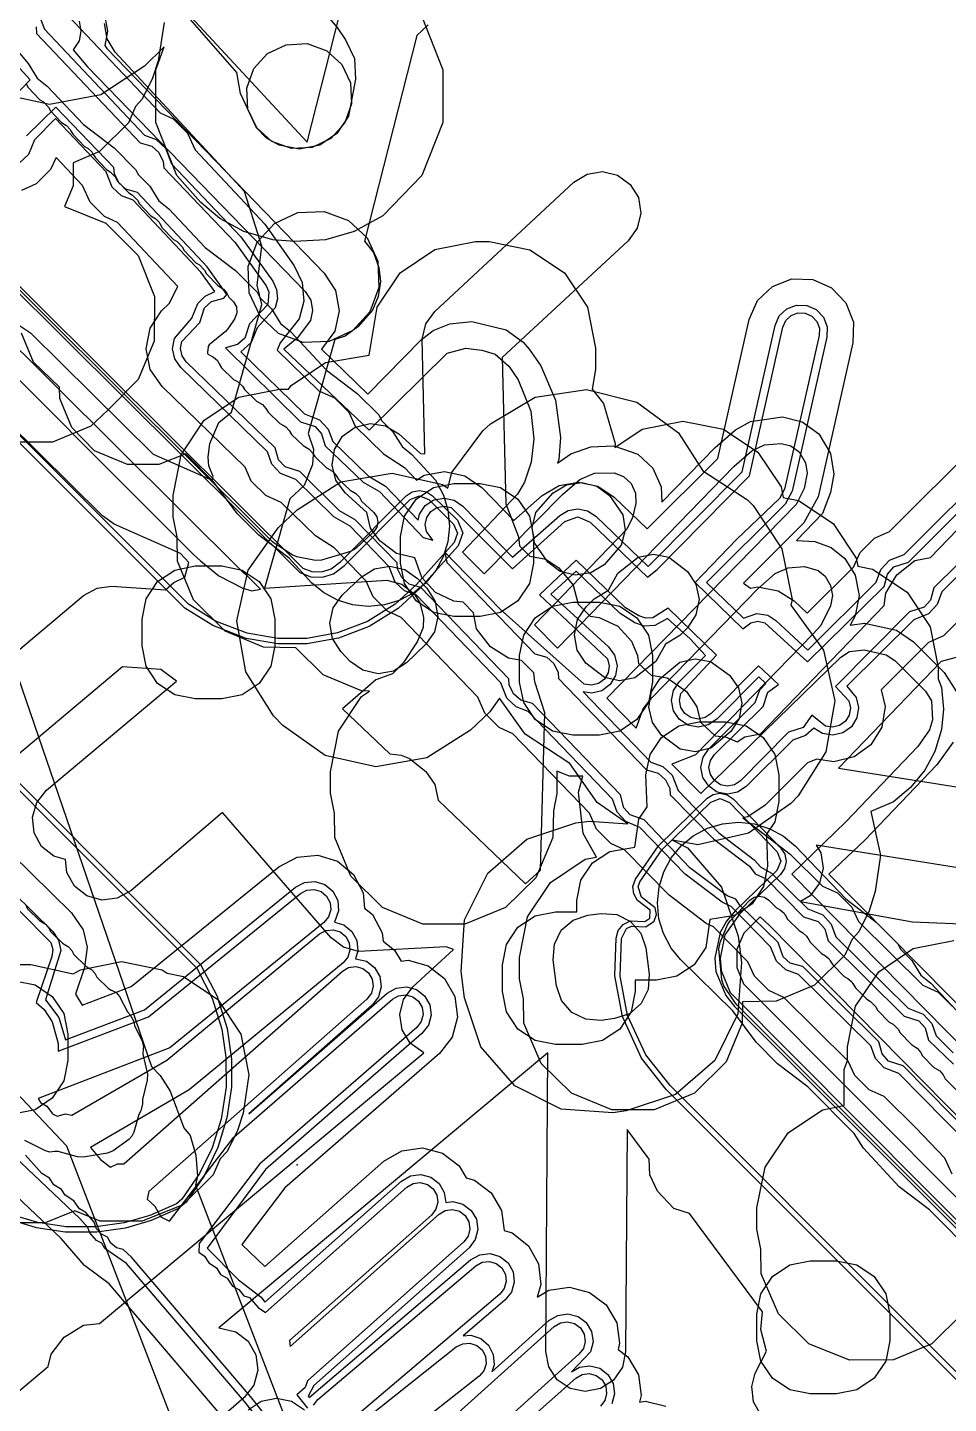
# Model space of a CAD drawing. Header units: metres. Extents: x -2677 to -840, y 169 to 1487.
# Drawn here: x -2096.5 to -2061.8, y 1070.4 to 1122.1 of the extents above; entities that cross this region are included whole.
import ezdxf

# ---------------------------------------------------------------- set-up
doc = ezdxf.new("R2010")
doc.units = ezdxf.units.M
for name, color, linetype in [('AI_GREENING_EXCLUSIONS', 1, 'Continuous'), ('AI_GREENING_LAWN', 82, 'Continuous'), ('AI_GREENING_REJECTED', 6, 'Continuous')]:
    doc.layers.add(name, color=color, linetype=linetype)

msp = doc.modelspace()

# ---------------------------------------------------------------- linework, layer by layer
at = {"layer": 'AI_GREENING_EXCLUSIONS'}
for points in [[(-2077.106, 1033.609), (-2094.992, 1080.048), (-2117.842, 1104.212), (-2118.284, 1104.204), (-2118.753, 1104.332), (-2119.436, 1104.702), (-2120.025, 1105.214), (-2120.188, 1105.54), (-2121.179, 1106.523), (-2121.615, 1107.17), (-2121.771, 1107.934), (-2121.642, 1108.649), (-2121.162, 1109.922), (-2127.615, 1146.038)], [(-2077.106, 1033.609), (-2094.992, 1080.048), (-2117.842, 1104.212), (-2118.284, 1104.204), (-2118.753, 1104.332), (-2119.436, 1104.702), (-2120.025, 1105.214), (-2120.188, 1105.54), (-2121.179, 1106.523), (-2121.615, 1107.17), (-2121.771, 1107.934), (-2121.642, 1108.649), (-2121.162, 1109.922), (-2127.615, 1146.038)], [(-2127.318, 1139.427), (-2090.217, 1102.293), (-2090.216, 1102.293), (-2089.953, 1102.055), (-2089.263, 1101.494), (-2088.368, 1101.028), (-2088.022, 1100.929), (-2087.698, 1100.994), (-2088.217, 1101.511), (-2088.339, 1101.605), (-2105.013, 1118.169)], [(-2103.921, 1119.198), (-2086.223, 1101.617), (-2085.812, 1101.453), (-2085.371, 1101.438), (-2084.95, 1101.572), (-2084.543, 1101.884), (-2082.074, 1104.36), (-2081.721, 1104.508), (-2081.367, 1104.363), (-2080.435, 1103.44), (-2080.288, 1103.1), (-2080.414, 1102.752), (-2081.827, 1101.173), (-2082.634, 1100.429), (-2083.679, 1099.777), (-2084.799, 1099.347), (-2085.961, 1099.136), (-2087.043, 1099.134), (-2088.198, 1099.336), (-2089.388, 1099.791), (-2089.388, 1099.791), (-2090.406, 1100.429), (-2128.379, 1138.367)], [(-2103.767, 1119.327), (-2086.111, 1101.788), (-2085.77, 1101.652), (-2085.398, 1101.64), (-2085.043, 1101.752), (-2084.675, 1102.034), (-2082.216, 1104.501), (-2081.989, 1104.654), (-2081.722, 1104.708), (-2081.454, 1104.656), (-2081.226, 1104.505), (-2080.294, 1103.582), (-2080.088, 1103.106), (-2080.265, 1102.619), (-2081.679, 1101.039), (-2082.526, 1100.261), (-2083.606, 1099.591), (-2084.762, 1099.151), (-2085.96, 1098.936), (-2087.042, 1098.934), (-2088.234, 1099.14), (-2089.493, 1099.621), (-2089.493, 1099.621), (-2090.541, 1100.282), (-2128.521, 1138.225)], [(-2108.58, 1131.953), (-2091.805, 1083.037), (-2091.472, 1082.704), (-2091.096, 1082.119), (-2090.581, 1080.732), (-2090.352, 1080.45), (-2090.13, 1079.702), (-2090.075, 1078.923), (-2090.14, 1078.579), (-2072.857, 1033.707)], [(-2108.58, 1131.953), (-2091.805, 1083.037), (-2091.472, 1082.704), (-2091.096, 1082.119), (-2090.581, 1080.732), (-2090.352, 1080.45), (-2090.13, 1079.702), (-2090.075, 1078.923), (-2090.14, 1078.579), (-2072.857, 1033.707)], [(-2126.796, 1123.747), (-2089.956, 1086.876), (-2089.341, 1085.706), (-2088.959, 1084.475), (-2088.794, 1083.319), (-2088.796, 1082.261), (-2088.965, 1081.11), (-2089.305, 1079.993), (-2089.816, 1078.928), (-2090.497, 1077.938), (-2090.783, 1077.7), (-2091.81, 1077.245), (-2092.778, 1076.967), (-2093.863, 1076.81), (-2095.053, 1076.815), (-2096.132, 1076.98), (-2097.182, 1077.296), (-2098.098, 1077.715), (-2099.159, 1078.409), (-2129.789, 1108.869), (-2141.112, 1119.887), (-2142.71, 1121.651), (-2144.521, 1123.985)], [(-2126.938, 1123.606), (-2090.097, 1086.735), (-2089.521, 1085.618), (-2089.157, 1084.446), (-2089, 1083.394), (-2088.996, 1082.261), (-2089.179, 1081.067), (-2089.524, 1079.982), (-2089.996, 1079.016), (-2090.661, 1078.052), (-2090.865, 1077.882), (-2091.865, 1077.437), (-2092.833, 1077.159), (-2093.891, 1077.008), (-2095.024, 1077.013), (-2096.075, 1077.171), (-2097.099, 1077.478), (-2098.015, 1077.897), (-2099.018, 1078.551), (-2129.648, 1109.012), (-2140.973, 1120.031), (-2142.552, 1121.774), (-2144.429, 1124.219)], [(-2081.636, 1122.526), (-2080.841, 1120.525), (-2080.841, 1118.547), (-2081.636, 1116.546), (-2083.093, 1115.037), (-2084.171, 1114.447), (-2085.253, 1114.135), (-2086.409, 1114.066), (-2087.231, 1114.135), (-2088.322, 1114.447), (-2089.232, 1114.93), (-2089.945, 1115.53), (-2090.848, 1116.546), (-2091.643, 1118.547), (-2091.643, 1120.525), (-2091.325, 1121.388), (-2091.325, 1121.388), (-2092.062, 1120.66), (-2093.705, 1119.582), (-2095.636, 1119.22), (-2097.557, 1119.63), (-2099.172, 1120.749), (-2101.283, 1122.937)], [(-2090.965, 1123.223), (-2085.94, 1117.805), (-2084.725, 1122.581)], [(-2096.054, 1122.633), (-2095.829, 1122.046), (-2092.065, 1118.069), (-2091.623, 1117.902), (-2091.273, 1117.578), (-2091.049, 1116.993), (-2088.443, 1114.243), (-2087.242, 1112.574), (-2087.093, 1112.259), (-2087.06, 1111.911), (-2087.15, 1111.574), (-2087.821, 1110.818), (-2088.045, 1110.263), (-2088.444, 1109.919), (-2086.043, 1107.58), (-2085.474, 1107.356), (-2085.15, 1107.006), (-2084.979, 1106.547), (-2083.655, 1105.26), (-2083.003, 1104.871), (-2081.77, 1103.589), (-2081.723, 1103.812), (-2081.502, 1104.133), (-2081.175, 1104.346), (-2080.791, 1104.417), (-2080.409, 1104.336), (-2080.088, 1104.115), (-2078.221, 1102.199), (-2076.442, 1103.764), (-2076.124, 1103.953), (-2075.76, 1104.013), (-2075.398, 1103.937), (-2075.088, 1103.735), (-2073.12, 1101.842), (-2069.58, 1105.404), (-2068.339, 1110.91), (-2068.18, 1111.266), (-2067.898, 1111.535), (-2067.533, 1111.675), (-2067.143, 1111.665), (-2066.787, 1111.507), (-2066.518, 1111.224), (-2066.378, 1110.86), (-2066.388, 1110.47), (-2067.692, 1104.681), (-2067.962, 1104.193), (-2070.916, 1101.247), (-2069.527, 1099.901), (-2069.022, 1100.082), (-2068.607, 1100.009), (-2068.305, 1099.816), (-2067.103, 1098.701), (-2064.531, 1101.256), (-2064.361, 1101.728), (-2064.037, 1102.077), (-2063.48, 1102.302), (-2059.987, 1105.776)], [(-2094.943, 1122.569), (-2091.476, 1118.904), (-2090.984, 1118.678), (-2090.444, 1118.137), (-2090.164, 1117.518), (-2087.54, 1114.716), (-2086.428, 1113.154), (-2086.128, 1112.523), (-2086.064, 1111.828), (-2086.242, 1111.153), (-2086.964, 1110.259), (-2087.078, 1109.985), (-2085.501, 1108.45), (-2084.915, 1108.185), (-2084.375, 1107.645), (-2084.136, 1107.123), (-2083.07, 1106.086), (-2082.283, 1105.564), (-2081.827, 1105.091), (-2081.545, 1105.275), (-2080.778, 1105.417), (-2080.015, 1105.255), (-2079.371, 1104.813), (-2078.168, 1103.578), (-2077.103, 1104.515), (-2076.467, 1104.893), (-2075.738, 1105.013), (-2075.014, 1104.861), (-2074.395, 1104.455), (-2073.149, 1103.257), (-2070.491, 1105.907), (-2069.314, 1111.129), (-2068.998, 1111.843), (-2068.432, 1112.38), (-2067.704, 1112.661), (-2066.924, 1112.641), (-2066.21, 1112.324), (-2065.673, 1111.758), (-2065.392, 1111.03), (-2065.412, 1110.25), (-2066.717, 1104.461), (-2067.256, 1103.485), (-2069.523, 1101.224), (-2069.26, 1101.034), (-2068.994, 1101.083), (-2068.228, 1100.934), (-2067.625, 1100.549), (-2067.127, 1100.088), (-2065.385, 1101.82), (-2065.136, 1102.366), (-2064.596, 1102.906), (-2064.036, 1103.161), (-2060.693, 1106.485)], [(-2094.527, 1122.351), (-2094.455, 1121.98), (-2094.527, 1121.608), (-2094.751, 1121.268), (-2094.207, 1120.63), (-2086.019, 1112.187), (-2085.809, 1111.859), (-2085.74, 1111.474), (-2085.824, 1111.093), (-2086.323, 1110.428), (-2086.817, 1110.016), (-2083.613, 1106.973), (-2080.677, 1109.868), (-2079.976, 1110.058), (-2079.367, 1109.982), (-2078.869, 1109.833), (-2078.355, 1109.378), (-2078, 1108.865), (-2077.527, 1107.691), (-2077.413, 1106.647), (-2077.521, 1105.763), (-2077.77, 1105.012), (-2078.036, 1104.565), (-2080.097, 1102.389), (-2079.286, 1101.567), (-2076.338, 1104.548), (-2075.679, 1105.119), (-2075.131, 1105.358), (-2074.399, 1105.362), (-2074.038, 1105.224), (-2073.755, 1104.96), (-2073.594, 1104.607), (-2073.579, 1104.217), (-2073.701, 1103.684), (-2073.915, 1103.253), (-2077.395, 1099.651), (-2076.523, 1098.768), (-2069.883, 1105.615), (-2069.21, 1106.199), (-2068.735, 1106.425), (-2068.115, 1106.471), (-2067.741, 1106.378), (-2067.431, 1106.152), (-2067.196, 1105.739), (-2067.132, 1105.354), (-2067.244, 1104.781), (-2067.549, 1104.175), (-2074.67, 1096.891), (-2073.564, 1095.771), (-2073.305, 1096.494), (-2072.972, 1096.906), (-2068.987, 1100.999), (-2068.331, 1101.579), (-2067.842, 1101.795), (-2067.233, 1101.843), (-2066.715, 1101.693), (-2066.458, 1101.486), (-2066.253, 1101.136), (-2066.175, 1100.754), (-2066.25, 1100.371), (-2066.621, 1099.623), (-2066.924, 1099.299), (-2071.328, 1094.767), (-2072.218, 1094.408), (-2071.137, 1093.312), (-2065.859, 1098.435), (-2065.535, 1098.645), (-2064.985, 1098.716), (-2064.157, 1098.522), (-2063.833, 1098.305), (-2062.683, 1097.154), (-2062.451, 1096.788), (-2062.42, 1096.073), (-2062.53, 1095.698), (-2062.973, 1095.08), (-2065.679, 1092.246), (-2067.705, 1090.269), (-2049.362, 1071.658)], [(-2093.599, 1122.724), (-2093.455, 1121.98), (-2093.559, 1121.437), (-2093.486, 1121.323), (-2085.299, 1112.88), (-2084.878, 1112.223), (-2084.741, 1111.455), (-2084.908, 1110.693), (-2085.399, 1110.023), (-2083.656, 1108.325), (-2081.661, 1110.368), (-2081.208, 1110.715), (-2080.58, 1110.972), (-2079.75, 1111.058), (-2078.451, 1110.742), (-2077.819, 1110.283), (-2077.59, 1110.021), (-2077.147, 1109.388), (-2076.598, 1108.096), (-2076.413, 1106.698), (-2076.481, 1105.873), (-2076.527, 1105.73), (-2076.022, 1106.081), (-2075.274, 1106.348), (-2074.402, 1106.377), (-2073.509, 1106.073), (-2072.944, 1105.544), (-2072.622, 1104.841), (-2072.6, 1104.27), (-2070.598, 1106.314), (-2069.83, 1106.984), (-2069.267, 1107.296), (-2068.065, 1107.47), (-2067.319, 1107.285), (-2066.697, 1106.832), (-2066.26, 1106.092), (-2066.132, 1105.322), (-2066.255, 1104.631), (-2066.558, 1103.835), (-2067.528, 1102.824), (-2066.845, 1102.788), (-2066.225, 1102.565), (-2065.712, 1102.151), (-2065.33, 1101.522), (-2065.175, 1100.758), (-2065.324, 1099.992), (-2065.517, 1099.633), (-2064.977, 1099.716), (-2063.773, 1099.445), (-2063.125, 1099.011), (-2061.976, 1097.86), (-2061.511, 1097.129)], [(-2091.325, 1122.3), (-2091.546, 1120.859), (-2091.758, 1120.204), (-2092.151, 1119.414), (-2092.4, 1119.147), (-2092.672, 1118.534), (-2093.752, 1117.454), (-2094.747, 1117.022), (-2094.751, 1116.159), (-2095.075, 1115.384), (-2093.522, 1114.76), (-2092.309, 1113.546), (-2091.685, 1112.004), (-2091.704, 1110.324), (-2092.309, 1108.879), (-2093.443, 1107.719), (-2094.08, 1107.127), (-2095.525, 1106.522), (-2097.303, 1106.522)], [(-2096.848, 1110.953), (-2096.359, 1110.631), (-2091.737, 1106.072), (-2089.519, 1105.087), (-2089.48, 1105.227), (-2089.639, 1105.633), (-2089.674, 1105.961), (-2089.607, 1106.474), (-2089.266, 1107.262), (-2088.796, 1107.65), (-2087.653, 1111.702), (-2087.829, 1112.429), (-2087.651, 1113.896), (-2088.307, 1115.946), (-2093.165, 1121.183), (-2093.471, 1121.682), (-2093.564, 1122.26)], [(-2096.143, 1122.133), (-2096.123, 1121.894), (-2092.23, 1117.779), (-2091.79, 1117.653), (-2091.522, 1117.411), (-2091.362, 1117.078), (-2091.343, 1116.841), (-2088.661, 1114.037), (-2087.487, 1112.4), (-2087.382, 1112.179), (-2087.422, 1111.7), (-2088.115, 1110.975), (-2088.294, 1110.431), (-2088.562, 1110.188), (-2089.023, 1110.063), (-2086.198, 1107.286), (-2085.642, 1107.107), (-2085.399, 1106.839), (-2085.273, 1106.387), (-2083.831, 1105.012), (-2083.219, 1104.663), (-2081.581, 1102.93), (-2081.219, 1102.84), (-2081.454, 1103.158), (-2081.504, 1103.426), (-2081.447, 1103.693), (-2081.292, 1103.918), (-2081.063, 1104.067), (-2080.795, 1104.117), (-2080.528, 1104.06), (-2078.215, 1101.763), (-2076.244, 1103.539), (-2075.766, 1103.714), (-2075.296, 1103.518), (-2073.143, 1101.448), (-2072.771, 1101.731), (-2069.306, 1105.253), (-2068.046, 1110.844), (-2067.935, 1111.093), (-2067.737, 1111.281), (-2067.482, 1111.38), (-2067.209, 1111.373), (-2066.96, 1111.262), (-2066.772, 1111.064), (-2066.673, 1110.809), (-2066.68, 1110.536), (-2067.985, 1104.747), (-2068.174, 1104.405), (-2069.793, 1102.861), (-2071.341, 1101.241), (-2069.551, 1099.506), (-2069.256, 1099.728), (-2068.988, 1099.783), (-2068.72, 1099.731), (-2067.121, 1098.261), (-2064.237, 1101.098), (-2064.112, 1101.56), (-2063.869, 1101.829), (-2063.323, 1102.008), (-2059.776, 1105.564)], [(-2081.387, 1122.211), (-2081.823, 1121.819), (-2083.79, 1114.085), (-2083.454, 1113.655), (-2083.248, 1113.087), (-2083.191, 1112.562), (-2083.277, 1111.997), (-2083.491, 1111.478), (-2084.04, 1110.854), (-2084.515, 1110.512), (-2084.907, 1110.384), (-2085.906, 1106.844), (-2085.703, 1106.262), (-2085.749, 1105.678), (-2086.063, 1104.892), (-2086.599, 1104.39), (-2087.548, 1101.025), (-2082.952, 1101.332), (-2082.387, 1101.178), (-2081.924, 1100.82), (-2081.703, 1100.48), (-2081.561, 1099.941), (-2081.585, 1099.55), (-2081.806, 1099.008), (-2082.322, 1098.229), (-2082.734, 1097.813), (-2083.359, 1097.587), (-2084.616, 1096.495), (-2082.839, 1094.795), (-2082.405, 1094.745), (-2082.1, 1094.622), (-2081.478, 1094.131), (-2081.142, 1093.651), (-2081.02, 1093.054), (-2077.73, 1089.906), (-2077.167, 1090.42), (-2076.998, 1096.341), (-2077.381, 1097.509), (-2077.421, 1097.847), (-2077.885, 1098.311), (-2078.368, 1098.394), (-2079.048, 1098.819), (-2079.57, 1099.501), (-2079.68, 1100.101), (-2080.078, 1100.498), (-2080.42, 1100.537), (-2081.121, 1100.871), (-2081.633, 1101.435), (-2081.898, 1102.167), (-2082.581, 1102.335), (-2083.215, 1102.811), (-2083.562, 1103.282), (-2083.699, 1103.876), (-2084.515, 1104.621), (-2084.863, 1105.092), (-2085.003, 1105.66), (-2084.916, 1106.239), (-2084.613, 1106.74), (-2084.142, 1107.087), (-2083.574, 1107.227), (-2082.995, 1107.14), (-2082.494, 1106.837), (-2081.684, 1106.099), (-2081.517, 1106.087), (-2081.618, 1110.396), (-2081.482, 1110.965), (-2081.139, 1111.44), (-2075.908, 1116.294), (-2075.409, 1116.601), (-2074.832, 1116.693), (-2074.262, 1116.558), (-2073.788, 1116.215), (-2073.481, 1115.716), (-2073.389, 1115.138), (-2073.524, 1114.569), (-2073.867, 1114.095), (-2078.603, 1109.7), (-2078.47, 1104.207), (-2077.998, 1102.96), (-2077.959, 1102.622), (-2077.567, 1102.231), (-2076.959, 1102.125), (-2076.472, 1101.8), (-2075.939, 1101.142), (-2075.754, 1100.423), (-2075.302, 1099.971), (-2074.959, 1099.931), (-2074.258, 1099.598), (-2073.746, 1099.034), (-2073.519, 1098.492), (-2073.48, 1098.202), (-2073.005, 1097.753), (-2072.394, 1097.662), (-2071.674, 1097.138), (-2071.282, 1096.572), (-2071.144, 1095.993), (-2070.597, 1095.476), (-2070.205, 1095.437), (-2069.771, 1095.256), (-2069.482, 1095.445), (-2068.887, 1095.55), (-2064.235, 1100.372), (-2064.171, 1100.845), (-2063.758, 1101.531), (-2063.084, 1102.065), (-2062.487, 1102.185), (-2056.792, 1108.089)], [(-2097.035, 1121.46), (-2096.439, 1120.765), (-2096.097, 1120.213), (-2095.725, 1119.913), (-2094.362, 1118.463), (-2093.21, 1117.59), (-2092.399, 1116.78), (-2092.293, 1116.575), (-2091.865, 1116.147), (-2091.523, 1115.595), (-2091.151, 1115.295), (-2089.788, 1113.845), (-2088.636, 1112.972), (-2087.825, 1112.162), (-2087.719, 1111.957), (-2087.291, 1111.529), (-2086.949, 1110.977), (-2086.577, 1110.677), (-2085.214, 1109.227), (-2084.062, 1108.354), (-2083.251, 1107.543), (-2083.145, 1107.338), (-2082.717, 1106.911), (-2082.375, 1106.358), (-2082.004, 1106.058), (-2081.113, 1105.086), (-2080.814, 1104.526), (-2080.648, 1103.974), (-2080.589, 1103.367), (-2080.651, 1102.771), (-2080.824, 1102.208), (-2081.104, 1101.688), (-2081.49, 1101.22), (-2081.936, 1100.856), (-2082.48, 1100.566), (-2083.035, 1100.4), (-2083.647, 1100.341), (-2084.238, 1100.403), (-2084.805, 1100.578), (-2085.334, 1100.865), (-2085.775, 1101.233), (-2086.623, 1102.159), (-2087.769, 1103.025), (-2088.58, 1103.836), (-2089.456, 1105.021), (-2090.512, 1106.087), (-2091.521, 1105.682), (-2092.709, 1105.682), (-2093.941, 1106.197), (-2094.796, 1107.074), (-2095.249, 1108.158), (-2095.266, 1108.59), (-2096.24, 1109.534), (-2096.693, 1110.618)], [(-2097.466, 1119.004), (-2096.364, 1120.141), (-2097.11, 1120.961)], [(-2061.069, 1080.129), (-2063.678, 1082.773), (-2064.239, 1082.997), (-2064.563, 1083.347), (-2064.734, 1083.814), (-2067.457, 1086.505), (-2067.939, 1086.675), (-2068.288, 1086.999), (-2068.513, 1087.546), (-2069.988, 1089.056), (-2070.327, 1089.221), (-2071.723, 1090.276), (-2073.425, 1092.029), (-2073.956, 1092.252), (-2074.28, 1092.602), (-2074.451, 1093.098), (-2077.626, 1096.397), (-2078.078, 1096.566), (-2078.428, 1096.89), (-2078.652, 1097.466), (-2081.827, 1100.765), (-2082.28, 1100.934), (-2082.629, 1101.258), (-2082.854, 1101.834), (-2084.324, 1103.359), (-2084.937, 1103.717), (-2086.376, 1105.12), (-2086.945, 1105.344), (-2087.269, 1105.694), (-2087.44, 1106.153), (-2090.703, 1109.326), (-2090.926, 1109.651), (-2091.006, 1110.036), (-2090.931, 1110.422), (-2090.281, 1111.18), (-2090.057, 1111.735), (-2089.787, 1112.005), (-2089.417, 1112.18), (-2089.943, 1112.919), (-2092.493, 1115.616), (-2092.935, 1115.783), (-2093.285, 1116.107), (-2093.509, 1116.692), (-2095.407, 1118.693), (-2096.209, 1117.889), (-2096.433, 1117.332), (-2096.783, 1117.008)], [(-2060.775, 1080.283), (-2063.522, 1083.067), (-2064.072, 1083.246), (-2064.314, 1083.514), (-2064.44, 1083.973), (-2067.301, 1086.799), (-2067.771, 1086.924), (-2068.04, 1087.167), (-2068.219, 1087.705), (-2069.664, 1089.103), (-2069.819, 1089.336), (-2070.146, 1089.46), (-2071.542, 1090.516), (-2073.263, 1092.322), (-2073.789, 1092.501), (-2074.031, 1092.769), (-2074.157, 1093.252), (-2077.464, 1096.69), (-2077.911, 1096.815), (-2078.179, 1097.058), (-2078.339, 1097.39), (-2078.358, 1097.62), (-2081.665, 1101.058), (-2082.112, 1101.183), (-2082.381, 1101.426), (-2082.54, 1101.758), (-2082.559, 1101.988), (-2084.144, 1103.605), (-2084.728, 1103.932), (-2086.221, 1105.414), (-2086.778, 1105.593), (-2087.02, 1105.861), (-2087.146, 1106.313), (-2090.494, 1109.541), (-2090.65, 1109.768), (-2090.706, 1110.038), (-2090.654, 1110.308), (-2089.987, 1111.023), (-2089.808, 1111.567), (-2089.54, 1111.81), (-2089.076, 1111.935), (-2088.97, 1112.07), (-2089.711, 1113.11), (-2092.328, 1115.906), (-2092.768, 1116.032), (-2093.036, 1116.274), (-2093.196, 1116.607), (-2093.215, 1116.844), (-2095.401, 1119.124), (-2096.503, 1118.046)], [(-2061.674, 1078.993), (-2061.947, 1079.595), (-2063.038, 1080.733), (-2064.23, 1081.91), (-2064.798, 1082.168), (-2065.339, 1082.708), (-2065.584, 1083.247), (-2068.009, 1085.642), (-2068.577, 1085.9), (-2069.118, 1086.44), (-2069.363, 1086.979), (-2070.652, 1088.288), (-2070.93, 1088.423), (-2072.326, 1089.479), (-2074.006, 1091.189), (-2074.516, 1091.423), (-2075.056, 1091.963), (-2075.327, 1092.563), (-2078.207, 1095.557), (-2078.717, 1095.791), (-2079.257, 1096.331), (-2079.528, 1096.931), (-2082.409, 1099.925), (-2082.918, 1100.159), (-2083.458, 1100.699), (-2083.73, 1101.299), (-2084.924, 1102.541), (-2085.635, 1103), (-2086.919, 1104.25), (-2087.504, 1104.515), (-2088.045, 1105.055), (-2088.283, 1105.577), (-2091.401, 1108.609), (-2091.846, 1109.258), (-2092.006, 1110.029), (-2091.857, 1110.801), (-2091.421, 1111.456), (-2091.138, 1111.739), (-2090.805, 1112.375), (-2093.082, 1114.781), (-2093.574, 1115.007), (-2094.114, 1115.548), (-2094.394, 1116.167), (-2095.394, 1117.225), (-2095.604, 1116.773), (-2096.144, 1116.232), (-2096.691, 1115.983)], [(-2086.372, 1068.018), (-2088.303, 1070.445), (-2092.744, 1075.637), (-2093.555, 1076.203), (-2093.665, 1076.4), (-2093.867, 1076.497), (-2094.127, 1076.788), (-2094.196, 1076.984), (-2094.498, 1077.324), (-2097.212, 1079.894), (-2097.722, 1080.341), (-2098.123, 1080.566), (-2098.678, 1081.185), (-2098.885, 1081.516), (-2098.942, 1081.848), (-2099.303, 1082.18), (-2099.614, 1082.641), (-2099.851, 1083.426), (-2130.609, 1113.475)], [(-2089.075, 1069.81), (-2093.395, 1074.866), (-2094.316, 1075.554), (-2095.202, 1076.58), (-2098.331, 1079.533), (-2098.819, 1079.848), (-2099.407, 1080.5), (-2099.72, 1080.94), (-2099.881, 1081.369), (-2100.443, 1082.082), (-2100.77, 1082.926), (-2131.308, 1112.759)], [(-2100.12, 1095.919), (-2094.359, 1100.751), (-2093.846, 1101.033), (-2093.3, 1101.099), (-2091.269, 1100.97), (-2090.966, 1101.237), (-2090.546, 1101.449), (-2090.391, 1101.999), (-2090.711, 1102.334), (-2093.204, 1103.441), (-2093.649, 1103.744), (-2098.466, 1108.496)], [(-2058.789, 1104.571), (-2062.365, 1101.045), (-2062.49, 1100.583), (-2062.733, 1100.314), (-2063.28, 1100.135), (-2066.069, 1097.332), (-2065.566, 1096.793), (-2065.502, 1096.527), (-2065.546, 1096.258), (-2065.689, 1096.025), (-2065.91, 1095.865), (-2066.176, 1095.801), (-2066.445, 1095.845), (-2066.961, 1096.25), (-2067.284, 1095.79), (-2067.83, 1095.611), (-2069.634, 1093.788), (-2069.861, 1093.637), (-2070.129, 1093.585), (-2070.397, 1093.639), (-2070.624, 1093.791), (-2070.775, 1094.019), (-2070.827, 1094.287), (-2070.773, 1094.554), (-2070.621, 1094.781), (-2068.788, 1096.574), (-2068.609, 1097.115), (-2068.212, 1097.411), (-2068.965, 1098.109), (-2070.741, 1096.316), (-2070.968, 1096.163), (-2071.235, 1096.109), (-2071.504, 1096.161), (-2071.731, 1096.311), (-2071.884, 1096.538), (-2071.939, 1096.805), (-2071.887, 1097.073), (-2070.537, 1098.512), (-2072.364, 1100.282), (-2072.933, 1099.917), (-2073.206, 1099.901), (-2073.464, 1099.99), (-2073.965, 1100.296), (-2075.821, 1102.081), (-2077.208, 1100.785), (-2074.646, 1098.377), (-2074.581, 1098.112), (-2074.622, 1097.842), (-2074.763, 1097.608), (-2074.983, 1097.446), (-2075.248, 1097.381), (-2075.518, 1097.422), (-2078.681, 1100.235), (-2080.769, 1102.378), (-2080.687, 1102), (-2077.38, 1098.562), (-2076.933, 1098.437), (-2076.665, 1098.194), (-2076.505, 1097.862), (-2076.486, 1097.632), (-2073.179, 1094.194), (-2072.732, 1094.069), (-2072.463, 1093.826), (-2072.304, 1093.494), (-2072.285, 1093.264), (-2070.654, 1091.599), (-2069.302, 1090.577), (-2069.09, 1090.284), (-2068.68, 1090.099), (-2067.264, 1088.671), (-2066.714, 1088.492), (-2066.472, 1088.224), (-2066.346, 1087.765), (-2063.485, 1084.939), (-2062.935, 1084.76), (-2062.693, 1084.492), (-2062.567, 1084.033), (-2061.627, 1083.134)], [(-2058.577, 1104.358), (-2062.071, 1100.887), (-2062.242, 1100.415), (-2062.565, 1100.065), (-2063.123, 1099.841), (-2065.636, 1097.34), (-2065.293, 1096.918), (-2065.203, 1096.538), (-2065.264, 1096.153), (-2065.469, 1095.821), (-2065.785, 1095.592), (-2066.165, 1095.502), (-2066.55, 1095.563), (-2066.886, 1095.771), (-2067.195, 1095.487), (-2067.673, 1095.317), (-2069.422, 1093.575), (-2069.747, 1093.36), (-2070.13, 1093.285), (-2070.512, 1093.362), (-2070.836, 1093.579), (-2071.052, 1093.905), (-2071.127, 1094.287), (-2071.05, 1094.67), (-2070.832, 1094.994), (-2069.082, 1096.732), (-2068.911, 1097.203), (-2068.693, 1097.448), (-2068.956, 1097.692), (-2070.528, 1096.105), (-2070.852, 1095.886), (-2071.234, 1095.809), (-2071.617, 1095.883), (-2071.942, 1096.098), (-2072.161, 1096.422), (-2072.239, 1096.804), (-2072.164, 1097.187), (-2071.949, 1097.512), (-2070.956, 1098.5), (-2071.533, 1099.129), (-2072.388, 1099.888), (-2072.857, 1099.627), (-2073.247, 1099.604), (-2073.616, 1099.731), (-2074.173, 1100.08), (-2075.825, 1101.669), (-2076.781, 1100.802), (-2074.606, 1098.819), (-2074.375, 1098.505), (-2074.281, 1098.126), (-2074.339, 1097.74), (-2074.541, 1097.406), (-2074.855, 1097.175), (-2075.234, 1097.081), (-2075.557, 1097.13), (-2073.017, 1094.487), (-2072.564, 1094.318), (-2072.215, 1093.994), (-2071.99, 1093.418), (-2070.454, 1091.824), (-2069.121, 1090.816), (-2068.878, 1090.543), (-2068.469, 1090.313), (-2067.108, 1088.965), (-2066.547, 1088.741), (-2066.223, 1088.391), (-2066.052, 1087.924), (-2063.329, 1085.233), (-2062.768, 1085.009), (-2062.444, 1084.659), (-2062.273, 1084.192), (-2061.633, 1083.561)], [(-2061.466, 1099.777), (-2062.006, 1099.236), (-2062.566, 1098.982), (-2064.353, 1097.205), (-2064.203, 1096.576), (-2064.327, 1095.805), (-2064.736, 1095.141), (-2065.368, 1094.683), (-2066.127, 1094.502), (-2066.765, 1094.605), (-2067.117, 1094.457), (-2068.717, 1092.866), (-2069.367, 1092.435), (-2069.555, 1092.398), (-2067.767, 1091.024), (-2066.556, 1089.828), (-2065.988, 1089.57), (-2065.447, 1089.03), (-2065.202, 1088.491), (-2062.777, 1086.096), (-2062.209, 1085.838), (-2061.668, 1085.298)], [(-2098.281, 1069.593), (-2095.688, 1071.759), (-2095.574, 1072.222), (-2095.089, 1072.86), (-2094.362, 1073.318), (-2093.755, 1073.373), (-2081.557, 1083.562), (-2082.065, 1083.919), (-2082.368, 1084.419), (-2082.456, 1084.998), (-2082.316, 1085.566), (-2081.969, 1086.038), (-2080.434, 1087.438), (-2080.714, 1087.547), (-2084.016, 1087.372), (-2084.581, 1087.526), (-2085.043, 1087.885), (-2089.134, 1092.597), (-2092.581, 1089.654), (-2093.092, 1089.368), (-2093.673, 1089.3), (-2094.236, 1089.459), (-2094.696, 1089.821), (-2094.982, 1090.332), (-2095.04, 1090.825), (-2095.48, 1090.953), (-2095.937, 1091.32), (-2096.218, 1091.833), (-2096.282, 1092.415), (-2096.118, 1092.976), (-2095.751, 1093.433), (-2090.863, 1097.533), (-2091.453, 1097.976), (-2092.891, 1098.067), (-2098.192, 1093.621)], [(-2061.382, 1098.462), (-2062.092, 1098.273), (-2065.957, 1094.266), (-2061.439, 1093.543)], [(-2061.644, 1095.235), (-2062.25, 1094.389), (-2064.956, 1091.555), (-2066.32, 1090.274), (-2049.3, 1073.075)], [(-2054.605, 1064.353), (-2072.431, 1082.182), (-2073.361, 1083.355), (-2074.082, 1084.918), (-2074.372, 1086.45), (-2074.372, 1086.45), (-2074.321, 1087.864), (-2074.246, 1088.156), (-2074.055, 1088.388), (-2073.785, 1088.52), (-2073.24, 1088.497), (-2073.051, 1088.624), (-2073.035, 1088.919), (-2073.519, 1089.279), (-2073.659, 1089.53), (-2073.685, 1089.816), (-2073.595, 1090.089), (-2072.729, 1091.337), (-2070.895, 1093.128), (-2070.666, 1093.27), (-2070.401, 1093.316), (-2070.138, 1093.257), (-2069.916, 1093.103), (-2068.123, 1091.255), (-2067.974, 1091.026), (-2067.925, 1090.757), (-2067.982, 1090.49), (-2068.137, 1090.266), (-2069.68, 1088.776), (-2070.224, 1087.998), (-2070.411, 1087.111), (-2070.37, 1086.655), (-2070.029, 1085.82), (-2052.933, 1068.658)], [(-2054.464, 1064.495), (-2072.289, 1082.323), (-2073.204, 1083.479), (-2073.886, 1084.958), (-2074.172, 1086.443), (-2074.172, 1086.443), (-2074.121, 1087.857), (-2073.931, 1088.231), (-2073.738, 1088.325), (-2073.2, 1088.299), (-2072.883, 1088.513), (-2072.802, 1088.755), (-2072.856, 1089.01), (-2073.368, 1089.41), (-2073.487, 1089.793), (-2073.422, 1089.988), (-2072.583, 1091.2), (-2070.759, 1092.982), (-2070.406, 1093.116), (-2070.06, 1092.964), (-2068.266, 1091.116), (-2068.125, 1090.76), (-2068.277, 1090.409), (-2069.827, 1088.912), (-2070.169, 1088.509), (-2070.408, 1088.078), (-2070.612, 1087.113), (-2070.567, 1086.617), (-2070.196, 1085.709), (-2069.865, 1085.304), (-2053.066, 1068.508)], [(-2060.79, 1075.895), (-2062.531, 1077.652), (-2063.676, 1078.519), (-2065.013, 1079.969), (-2065.362, 1080.517), (-2067.105, 1082.279), (-2068.244, 1083.143), (-2069.054, 1083.953), (-2069.93, 1085.141), (-2071.899, 1087.063), (-2072.253, 1087.494), (-2072.543, 1088.041), (-2072.709, 1088.592), (-2072.709, 1088.592), (-2072.768, 1089.201), (-2072.706, 1089.796), (-2072.53, 1090.366), (-2072.244, 1090.892), (-2071.866, 1091.348), (-2071.421, 1091.711), (-2070.876, 1092.001), (-2070.322, 1092.167), (-2069.708, 1092.226), (-2069.119, 1092.164), (-2068.542, 1091.985), (-2068.023, 1091.702), (-2067.573, 1091.328), (-2065.682, 1089.342), (-2064.536, 1088.471), (-2063.726, 1087.661), (-2063.619, 1087.453), (-2063.193, 1087.028), (-2062.85, 1086.473), (-2062.477, 1086.171), (-2061.113, 1084.717)], [(-2061.142, 1090.457), (-2066.788, 1091.361), (-2066.618, 1091.078), (-2066.532, 1090.499), (-2066.673, 1089.931), (-2067.021, 1089.461), (-2067.381, 1089.245), (-2063.173, 1088.487), (-2055.806, 1088.185)], [(-2097.071, 1091.044), (-2094.816, 1088.826), (-2094.376, 1088.181), (-2094.222, 1087.532), (-2094.323, 1086.759), (-2094.663, 1085.756), (-2094.414, 1085.348), (-2092.568, 1086.047), (-2087.015, 1090.556), (-2086.325, 1090.92), (-2085.548, 1090.993), (-2084.803, 1090.763), (-2084.202, 1090.264), (-2083.838, 1089.574), (-2083.784, 1089), (-2083.487, 1088.757), (-2083.117, 1088.07), (-2083.085, 1087.752), (-2082.655, 1087.423), (-2082.412, 1087.002), (-2082.141, 1087.037), (-2081.388, 1086.832), (-2080.771, 1086.354), (-2080.383, 1085.676), (-2080.285, 1084.902), (-2080.49, 1084.149), (-2080.967, 1083.532), (-2086.779, 1078.478), (-2088.399, 1076.35), (-2087.536, 1075.515), (-2083.055, 1079.479), (-2082.38, 1079.872), (-2081.607, 1079.978), (-2080.853, 1079.779), (-2080.231, 1079.307), (-2079.966, 1078.851), (-2079.646, 1078.767), (-2079.024, 1078.296), (-2078.63, 1077.623), (-2078.526, 1076.875), (-2078.232, 1076.79), (-2077.621, 1076.304), (-2077.243, 1075.622), (-2077.155, 1074.846), (-2077.294, 1074.364), (-2076.851, 1074.627), (-2076.079, 1074.739), (-2075.323, 1074.546), (-2074.698, 1074.079), (-2074.299, 1073.408), (-2074.187, 1072.635), (-2074.247, 1072.4), (-2073.877, 1072.119), (-2073.484, 1071.445), (-2073.378, 1070.672), (-2073.443, 1070.425), (-2073.211, 1070.461), (-2072.453, 1070.275)], [(-2097.772, 1090.331), (-2095.517, 1088.113), (-2095.297, 1087.791), (-2095.218, 1087.409), (-2095.79, 1085.544), (-2095.284, 1084.887), (-2095.035, 1084.043), (-2092.062, 1085.169), (-2086.385, 1089.78), (-2086.04, 1089.962), (-2085.651, 1089.998), (-2085.279, 1089.883), (-2084.978, 1089.634), (-2084.796, 1089.289), (-2084.76, 1088.9), (-2084.918, 1088.476), (-2084.56, 1088.368), (-2084.258, 1088.121), (-2084.073, 1087.777), (-2084.034, 1087.389), (-2084.122, 1087.097), (-2083.716, 1087), (-2083.406, 1086.763), (-2083.211, 1086.425), (-2083.159, 1086.038), (-2083.26, 1085.661), (-2083.497, 1085.351), (-2088.145, 1081.266), (-2082.936, 1085.796), (-2082.597, 1085.99), (-2082.21, 1086.039), (-2081.834, 1085.937), (-2081.525, 1085.698), (-2081.332, 1085.359), (-2081.282, 1084.972), (-2081.385, 1084.595), (-2081.624, 1084.287), (-2087.513, 1079.165), (-2089.702, 1076.214), (-2088.527, 1075.015), (-2087.672, 1074.372), (-2087.538, 1074.178), (-2082.392, 1078.73), (-2082.055, 1078.927), (-2081.668, 1078.979), (-2081.291, 1078.88), (-2080.98, 1078.644), (-2080.784, 1078.307), (-2080.732, 1077.929), (-2080.46, 1077.966), (-2080.083, 1077.868), (-2079.772, 1077.632), (-2079.575, 1077.295), (-2079.521, 1076.909), (-2079.62, 1076.531), (-2079.855, 1076.22), (-2085.688, 1071.04), (-2085.912, 1070.65), (-2085.864, 1070.589), (-2079.794, 1075.776), (-2079.453, 1075.965), (-2079.065, 1076.009), (-2078.69, 1075.901), (-2078.385, 1075.658), (-2078.196, 1075.317), (-2078.152, 1074.929), (-2078.26, 1074.554), (-2078.503, 1074.249), (-2080.079, 1072.915), (-2079.785, 1072.938), (-2079.414, 1072.817), (-2079.117, 1072.563), (-2078.941, 1072.215), (-2078.91, 1071.826), (-2078.999, 1071.556), (-2076.853, 1073.485), (-2076.518, 1073.684), (-2076.132, 1073.74), (-2075.754, 1073.644), (-2075.441, 1073.41), (-2075.242, 1073.075), (-2075.186, 1072.688), (-2075.282, 1072.31), (-2075.997, 1071.565), (-2075.701, 1071.738), (-2075.314, 1071.791), (-2074.937, 1071.692), (-2074.626, 1071.456), (-2074.429, 1071.119), (-2074.377, 1070.732), (-2074.476, 1070.355)], [(-2097.982, 1090.117), (-2095.59, 1087.71), (-2095.519, 1087.446), (-2095.555, 1087.176), (-2096.141, 1085.443), (-2095.843, 1085.181), (-2095.533, 1084.72), (-2095.313, 1083.903), (-2095.315, 1083.617), (-2091.911, 1084.906), (-2086.196, 1089.547), (-2085.954, 1089.675), (-2085.682, 1089.7), (-2085.421, 1089.619), (-2085.211, 1089.445), (-2085.084, 1089.203), (-2085.058, 1088.931), (-2085.139, 1088.67), (-2085.313, 1088.46), (-2091.116, 1083.748), (-2096.06, 1081.838), (-2095.98, 1081.686), (-2095.742, 1081.556), (-2095.527, 1081.257), (-2095.352, 1081.173), (-2095.043, 1081.257), (-2094.803, 1081.212), (-2091.23, 1083.278), (-2085.475, 1088.025), (-2085.234, 1088.154), (-2084.963, 1088.182), (-2084.701, 1088.103), (-2084.489, 1087.93), (-2084.36, 1087.69), (-2084.333, 1087.418), (-2084.411, 1087.156), (-2084.584, 1086.945), (-2090.384, 1082.161), (-2094.102, 1080), (-2093.715, 1079.54), (-2093.341, 1079.26), (-2093.08, 1079.379), (-2092.836, 1079.383), (-2084.62, 1086.628), (-2084.383, 1086.765), (-2084.112, 1086.801), (-2083.849, 1086.731), (-2083.632, 1086.565), (-2083.495, 1086.328), (-2083.459, 1086.058), (-2083.529, 1085.794), (-2083.695, 1085.577), (-2091.906, 1078.336), (-2091.965, 1078.049), (-2091.674, 1077.793), (-2091.451, 1077.394), (-2091.121, 1077.232), (-2088.706, 1080.381), (-2082.739, 1085.57), (-2082.502, 1085.705), (-2082.231, 1085.74), (-2081.968, 1085.668), (-2081.752, 1085.501), (-2081.616, 1085.264), (-2081.582, 1084.993), (-2081.653, 1084.729), (-2081.82, 1084.513), (-2087.733, 1079.371), (-2090.007, 1076.384), (-2090.02, 1076.059), (-2089.805, 1075.907), (-2089.646, 1075.654), (-2089.359, 1075.474), (-2089.199, 1075.219), (-2088.96, 1075.085), (-2088.751, 1074.784), (-2088.513, 1074.65), (-2088.331, 1074.417), (-2088.115, 1074.353), (-2087.791, 1073.975), (-2087.516, 1073.796), (-2082.193, 1078.506), (-2081.957, 1078.643), (-2081.687, 1078.68), (-2081.422, 1078.61), (-2081.205, 1078.445), (-2081.067, 1078.209), (-2081.031, 1077.939), (-2081.1, 1077.674), (-2081.265, 1077.457), (-2086.603, 1072.735), (-2086.589, 1072.513), (-2080.984, 1077.491), (-2080.749, 1077.629), (-2080.478, 1077.667), (-2080.214, 1077.598), (-2079.996, 1077.433), (-2079.858, 1077.197), (-2079.821, 1076.927), (-2079.89, 1076.662), (-2080.055, 1076.445), (-2085.937, 1071.222), (-2086.022, 1070.972), (-2086.335, 1070.7), (-2085.935, 1070.195)], [(-2050.361, 1069.89), (-2068.548, 1088.347), (-2068.904, 1088.665), (-2069.509, 1088.052), (-2069.773, 1087.441), (-2069.779, 1086.767), (-2069.527, 1086.151), (-2052.525, 1069.099)], [(-2061.294, 1073.74), (-2062.438, 1072.617), (-2063.883, 1072.013), (-2065.544, 1071.997), (-2067.066, 1072.617), (-2068.21, 1073.74), (-2068.857, 1075.249), (-2068.873, 1076.169), (-2069.022, 1076.919), (-2069.022, 1077.721), (-2068.718, 1079.252), (-2067.85, 1080.549), (-2066.553, 1081.417), (-2065.735, 1081.579), (-2065.735, 1082.929), (-2065.735, 1082.929), (-2065.611, 1083.265), (-2065.611, 1083.778), (-2065.307, 1085.309), (-2064.439, 1086.606), (-2063.142, 1087.474), (-2061.611, 1087.778)], [(-2096.868, 1086.882), (-2096.346, 1086.877), (-2094.749, 1086.528), (-2094.467, 1086.681), (-2092.936, 1086.985), (-2091.405, 1086.681), (-2091.405, 1086.681), (-2091.206, 1086.547), (-2090.603, 1086.428), (-2089.306, 1085.56), (-2088.438, 1084.263), (-2088.134, 1082.732), (-2088.355, 1081.291), (-2088.567, 1080.636), (-2088.96, 1079.846), (-2089.212, 1079.576), (-2089.482, 1078.968), (-2090.626, 1077.845), (-2092.148, 1077.225), (-2093.732, 1077.225), (-2094.689, 1077.609), (-2095.806, 1077.158), (-2097.39, 1077.158)], [(-2096.938, 1086.262), (-2096.184, 1086.112), (-2095.535, 1085.678), (-2095.101, 1085.029), (-2094.949, 1084.264), (-2094.949, 1083.264), (-2095.101, 1082.499), (-2095.535, 1081.85), (-2096.184, 1081.416), (-2096.949, 1081.264)], [(-2068.866, 1069.918), (-2069.151, 1070.43), (-2069.218, 1071.011), (-2069.086, 1071.515), (-2068.668, 1072.332), (-2068.879, 1073.148), (-2068.818, 1073.81), (-2071.56, 1077.51), (-2072.145, 1077.705), (-2072.763, 1078.348), (-2073.05, 1078.973), (-2073.078, 1079.559), (-2073.905, 1080.674), (-2073.967, 1072.307), (-2074.086, 1071.734), (-2074.415, 1071.25), (-2074.904, 1070.928), (-2075.479, 1070.818), (-2076.052, 1070.937), (-2076.536, 1071.265), (-2076.857, 1071.754), (-2076.967, 1072.329), (-2076.883, 1083.558), (-2089.273, 1073.209), (-2088.628, 1073.065), (-2088.165, 1072.707), (-2087.874, 1072.199), (-2087.8, 1071.618), (-2087.954, 1071.054), (-2088.312, 1070.591), (-2093.861, 1065.761)], [(-2086.156, 1068.226), (-2088.071, 1070.635), (-2092.556, 1075.877), (-2092.863, 1076.157), (-2093.112, 1076.228), (-2093.326, 1076.397), (-2093.453, 1076.625), (-2093.687, 1076.737), (-2093.869, 1076.941), (-2093.955, 1077.186), (-2094.276, 1077.557), (-2094.516, 1077.689), (-2094.729, 1077.986), (-2095.052, 1078.199), (-2095.182, 1078.416), (-2095.473, 1078.594), (-2095.635, 1078.845), (-2095.924, 1079.021), (-2096.541, 1079.703)], [(-2085.712, 1070.302), (-2085.54, 1070.522), (-2079.6, 1075.547), (-2079.362, 1075.679), (-2079.09, 1075.71), (-2078.828, 1075.635), (-2078.614, 1075.465), (-2078.482, 1075.226), (-2078.451, 1074.954), (-2078.526, 1074.692), (-2078.696, 1074.478), (-2084.406, 1069.647)], [(-2082.379, 1068.112), (-2076.653, 1073.262), (-2076.418, 1073.401), (-2076.148, 1073.44), (-2075.883, 1073.373), (-2075.664, 1073.209), (-2075.525, 1072.975), (-2075.486, 1072.704), (-2075.553, 1072.44), (-2075.717, 1072.221), (-2081.496, 1067.024)], [(-2084.384, 1069.279), (-2080.336, 1072.495), (-2080.092, 1072.619), (-2079.82, 1072.64), (-2079.561, 1072.555), (-2079.353, 1072.378), (-2079.229, 1072.134), (-2079.208, 1071.862), (-2079.293, 1071.602), (-2079.471, 1071.395), (-2083.197, 1068.465)], [(-2081.632, 1066.187), (-2075.839, 1071.317), (-2075.603, 1071.455), (-2075.332, 1071.492), (-2075.068, 1071.422), (-2074.851, 1071.257), (-2074.713, 1071.021), (-2074.676, 1070.751), (-2074.745, 1070.486), (-2074.911, 1070.269)], [(-2088.164, 1070.137), (-2087.676, 1070.46), (-2087.102, 1070.572), (-2086.528, 1070.456), (-2086.043, 1070.129)]]:
    msp.add_lwpolyline(points, dxfattribs=at)
for points in [[(-2087.849, 1118.345), (-2088.447, 1119.63), (-2088.595, 1120.424), (-2090.428, 1122.529), (-2090.815, 1123.206), (-2090.914, 1123.98), (-2090.71, 1124.733), (-2090.232, 1125.351), (-2089.555, 1125.738), (-2088.781, 1125.837), (-2088.028, 1125.633), (-2087.411, 1125.155), (-2084.812, 1122.111), (-2084.498, 1121.651), (-2084.165, 1120.946), (-2084.127, 1120.166), (-2084.393, 1118.774), (-2084.825, 1118.124), (-2085.473, 1117.69), (-2086.238, 1117.536), (-2087.004, 1117.687), (-2087.471, 1117.958), (-2087.849, 1118.345)], [(-2084.311, 1120.027), (-2084.272, 1119.239), (-2084.538, 1118.503), (-2085.05, 1117.939), (-2085.751, 1117.605), (-2086.539, 1117.566), (-2087.275, 1117.832), (-2087.839, 1118.344), (-2088.173, 1119.045), (-2088.212, 1119.833), (-2087.946, 1120.569), (-2087.434, 1121.133), (-2086.733, 1121.467), (-2085.945, 1121.506), (-2085.209, 1121.24), (-2084.645, 1120.728), (-2084.311, 1120.027)], [(-2083.244, 1112.335), (-2083.585, 1111.418), (-2084.232, 1110.719), (-2085.114, 1110.31), (-2086.1, 1110.271), (-2087.017, 1110.612), (-2087.716, 1111.259), (-2088.125, 1112.141), (-2088.164, 1113.127), (-2087.823, 1114.044), (-2087.176, 1114.743), (-2086.294, 1115.152), (-2085.308, 1115.191), (-2084.391, 1114.85), (-2083.692, 1114.203), (-2083.283, 1113.321), (-2083.244, 1112.335)], [(-2089.816, 1107.342), (-2088.519, 1108.21), (-2086.988, 1108.514), (-2086.642, 1108.509), (-2086.549, 1108.647), (-2085.252, 1109.515), (-2083.616, 1109.798), (-2083.312, 1111.597), (-2082.444, 1112.894), (-2081.147, 1113.762), (-2079.616, 1114.066), (-2079.094, 1114.061), (-2077.563, 1113.757), (-2076.266, 1112.889), (-2075.398, 1111.592), (-2075.094, 1110.061), (-2075.094, 1109.255), (-2075.225, 1108.512), (-2074.791, 1107.971), (-2074.354, 1106.473), (-2074.371, 1106.322), (-2073.343, 1107.009), (-2071.812, 1107.313), (-2070.281, 1107.009), (-2068.984, 1106.141), (-2068.116, 1104.844), (-2068.036, 1104.441), (-2067.454, 1104.326), (-2066.157, 1103.458), (-2065.289, 1102.161), (-2065.229, 1101.854), (-2064.671, 1101.744), (-2063.374, 1100.876), (-2062.506, 1099.579), (-2062.202, 1098.048), (-2062.202, 1097.622), (-2062.081, 1097.293), (-2062.008, 1096.481), (-2062.081, 1095.709), (-2062.329, 1094.89), (-2062.701, 1094.187), (-2063.245, 1093.533), (-2063.888, 1093), (-2064.742, 1092.626), (-2064.367, 1090.989), (-2064.574, 1089.618), (-2064.8, 1088.893), (-2065.193, 1088.103), (-2065.442, 1087.836), (-2065.714, 1087.223), (-2066.858, 1086.1), (-2068.303, 1085.496), (-2069.565, 1085.48), (-2069.581, 1084.667), (-2070.185, 1083.222), (-2071.372, 1082.035), (-2072.894, 1081.415), (-2074.478, 1081.415), (-2076, 1082.035), (-2077.144, 1083.158), (-2077.791, 1084.667), (-2077.807, 1085.587), (-2077.956, 1086.337), (-2077.956, 1087.139), (-2077.652, 1088.67), (-2076.784, 1089.967), (-2075.487, 1090.835), (-2075.063, 1090.919), (-2075.558, 1091.807), (-2075.738, 1093.357), (-2075.567, 1093.959), (-2076.072, 1093.959), (-2076.553, 1094.144), (-2076.548, 1093.311), (-2076.679, 1092.652), (-2076.695, 1091.65), (-2077.342, 1090.141), (-2078.486, 1089.018), (-2080.008, 1088.398), (-2081.592, 1088.398), (-2083.114, 1089.018), (-2084.301, 1090.205), (-2084.905, 1091.65), (-2084.921, 1092.57), (-2085.07, 1093.32), (-2085.07, 1094.122), (-2084.766, 1095.653), (-2083.898, 1096.95), (-2083.594, 1097.154), (-2083.894, 1097.17), (-2085.339, 1097.774), (-2086.376, 1098.79), (-2087.587, 1098.806), (-2089.032, 1099.41), (-2090.219, 1100.597), (-2090.823, 1102.042), (-2090.839, 1102.962), (-2090.988, 1103.712), (-2090.988, 1104.514), (-2090.684, 1106.045), (-2089.816, 1107.342)], [(-2073.546, 1108.027), (-2071.979, 1106.865), (-2071.06, 1105.444), (-2069.377, 1104.349), (-2069.165, 1104.136), (-2068.081, 1102.514), (-2067.701, 1100.601), (-2067.744, 1100.385), (-2066.522, 1098.697), (-2066.094, 1096.794), (-2066.426, 1094.871), (-2067.47, 1093.223), (-2067.744, 1092.935), (-2069.338, 1091.811), (-2071.241, 1091.383), (-2072.203, 1091.549), (-2071.63, 1091.263), (-2070.35, 1089.79), (-2069.733, 1087.947), (-2069.606, 1086.959), (-2069.74, 1085.02), (-2070.609, 1083.273), (-2072.086, 1081.987), (-2073.936, 1081.369), (-2074.44, 1081.305), (-2076.386, 1081.441), (-2078.132, 1082.312), (-2079.412, 1083.785), (-2080.029, 1085.628), (-2080.156, 1086.616), (-2080.022, 1088.555), (-2079.149, 1090.308), (-2077.676, 1091.588), (-2075.833, 1092.205), (-2075.322, 1092.27), (-2073.882, 1092.17), (-2075.03, 1092.965), (-2076.063, 1094.432), (-2077.739, 1095.539), (-2078.704, 1096.898), (-2079.072, 1096.375), (-2079.794, 1095.688), (-2081.443, 1094.645), (-2083.365, 1094.313), (-2085.268, 1094.741), (-2086.863, 1095.865), (-2087.213, 1096.233), (-2088.255, 1097.878), (-2088.588, 1099.804), (-2088.162, 1101.704), (-2087.039, 1103.299), (-2086.323, 1103.981), (-2084.678, 1105.024), (-2082.752, 1105.36), (-2080.852, 1104.934), (-2080.649, 1104.792), (-2080.503, 1105.374), (-2079.341, 1106.941), (-2079.042, 1107.212), (-2077.368, 1108.215), (-2075.439, 1108.501), (-2073.546, 1108.027)], [(-2078.015, 1100.554), (-2078.664, 1100.121), (-2079.429, 1099.969), (-2080.429, 1099.969), (-2081.194, 1100.121), (-2081.843, 1100.554), (-2082.277, 1101.203), (-2082.429, 1101.969), (-2082.429, 1102.969), (-2082.277, 1103.734), (-2081.843, 1104.383), (-2081.194, 1104.816), (-2080.429, 1104.969), (-2079.429, 1104.969), (-2078.664, 1104.816), (-2078.015, 1104.383), (-2077.581, 1103.734), (-2077.429, 1102.969), (-2077.429, 1101.969), (-2077.581, 1101.203), (-2078.015, 1100.554)], [(-2076.423, 1101.658), (-2076.893, 1102.006), (-2077.395, 1102.731), (-2077.481, 1103.31), (-2077.339, 1103.877), (-2076.691, 1104.618), (-2076.189, 1104.919), (-2075.61, 1105.005), (-2075.043, 1104.863), (-2074.573, 1104.514), (-2074.07, 1103.79), (-2073.984, 1103.211), (-2074.127, 1102.643), (-2074.774, 1101.902), (-2075.276, 1101.601), (-2075.855, 1101.516), (-2076.423, 1101.658)], [(-2071.924, 1099.256), (-2072.467, 1098.92), (-2072.828, 1098.277), (-2073.615, 1097.661), (-2074.189, 1097.55), (-2074.763, 1097.669), (-2075.458, 1098.211), (-2075.78, 1098.699), (-2075.89, 1099.274), (-2075.772, 1099.847), (-2075.443, 1100.332), (-2075.145, 1100.626), (-2074.612, 1100.956), (-2074.258, 1101.59), (-2073.487, 1102.199), (-2072.913, 1102.313), (-2072.339, 1102.199), (-2071.64, 1101.662), (-2071.315, 1101.175), (-2071.201, 1100.601), (-2071.315, 1100.027), (-2071.64, 1099.54), (-2071.924, 1099.256)], [(-2088.393, 1097.017), (-2089.158, 1096.865), (-2090.158, 1096.865), (-2090.923, 1097.017), (-2091.572, 1097.451), (-2092.006, 1098.1), (-2092.158, 1098.865), (-2092.158, 1099.865), (-2092.006, 1100.63), (-2091.572, 1101.279), (-2090.923, 1101.713), (-2090.158, 1101.865), (-2089.158, 1101.865), (-2088.393, 1101.713), (-2087.744, 1101.279), (-2087.31, 1100.63), (-2087.158, 1099.865), (-2087.158, 1098.865), (-2087.31, 1098.1), (-2087.744, 1097.451), (-2088.393, 1097.017)], [(-2082.701, 1097.911), (-2083.278, 1097.811), (-2083.849, 1097.94), (-2084.327, 1098.277), (-2084.677, 1098.645), (-2084.989, 1099.139), (-2085.09, 1099.717), (-2084.961, 1100.288), (-2084.625, 1100.765), (-2083.909, 1101.447), (-2083.414, 1101.76), (-2082.838, 1101.861), (-2082.266, 1101.732), (-2081.789, 1101.396), (-2081.436, 1101.027), (-2081.123, 1100.532), (-2081.023, 1099.955), (-2081.152, 1099.384), (-2081.488, 1098.908), (-2082.206, 1098.224), (-2082.701, 1097.911)], [(-2073.536, 1096.086), (-2074.185, 1095.653), (-2074.95, 1095.5), (-2075.95, 1095.5), (-2076.716, 1095.653), (-2077.365, 1096.086), (-2077.798, 1096.735), (-2077.95, 1097.5), (-2077.95, 1098.5), (-2077.798, 1099.266), (-2077.365, 1099.915), (-2076.716, 1100.348), (-2075.95, 1100.5), (-2074.95, 1100.5), (-2074.185, 1100.348), (-2073.536, 1099.915), (-2073.103, 1099.266), (-2072.95, 1098.5), (-2072.95, 1097.5), (-2073.103, 1096.735), (-2073.536, 1096.086)], [(-2070.77, 1098.275), (-2070.058, 1097.756), (-2069.721, 1097.277), (-2069.592, 1096.706), (-2069.692, 1096.13), (-2070.005, 1095.635), (-2070.758, 1095.01), (-2071.329, 1094.881), (-2071.905, 1094.981), (-2072.617, 1095.501), (-2072.954, 1095.979), (-2073.083, 1096.55), (-2072.983, 1097.127), (-2072.67, 1097.622), (-2071.918, 1098.247), (-2071.347, 1098.375), (-2070.77, 1098.275)], [(-2073.196, 1094.006), (-2073.044, 1094.771), (-2072.61, 1095.42), (-2071.961, 1095.854), (-2071.196, 1096.006), (-2070.196, 1096.006), (-2069.431, 1095.854), (-2068.782, 1095.42), (-2068.348, 1094.771), (-2068.196, 1094.006), (-2068.196, 1093.006), (-2068.348, 1092.241), (-2068.66, 1091.774), (-2068.62, 1090.574), (-2068.772, 1089.809), (-2069.206, 1089.16), (-2069.855, 1088.726), (-2070.797, 1088.574), (-2070.949, 1087.52), (-2071.383, 1086.871), (-2072.032, 1086.437), (-2072.797, 1086.285), (-2073.599, 1086.285), (-2073.599, 1085.864), (-2073.751, 1085.099), (-2074.185, 1084.45), (-2074.834, 1084.016), (-2075.599, 1083.864), (-2076.599, 1083.864), (-2077.364, 1084.016), (-2078.013, 1084.45), (-2078.447, 1085.099), (-2078.599, 1085.864), (-2078.599, 1086.864), (-2078.447, 1087.629), (-2078.013, 1088.278), (-2077.364, 1088.712), (-2076.599, 1088.864), (-2075.797, 1088.864), (-2075.797, 1089.285), (-2075.645, 1090.05), (-2075.211, 1090.699), (-2074.562, 1091.133), (-2073.62, 1091.285), (-2073.468, 1092.339), (-2073.156, 1092.806), (-2073.196, 1094.006)], [(-2075.94, 1088.548), (-2075.385, 1088.734), (-2074.881, 1088.798), (-2074.299, 1088.758), (-2073.773, 1088.496), (-2073.39, 1088.054), (-2073.204, 1087.501), (-2073.078, 1086.518), (-2073.119, 1085.934), (-2073.38, 1085.41), (-2073.82, 1085.028), (-2074.377, 1084.841), (-2074.881, 1084.777), (-2075.465, 1084.818), (-2075.989, 1085.079), (-2076.372, 1085.521), (-2076.558, 1086.074), (-2076.684, 1087.055), (-2076.644, 1087.639), (-2076.382, 1088.165), (-2075.94, 1088.548)], [(-2064.608, 1071.316), (-2065.257, 1070.882), (-2066.022, 1070.73), (-2067.022, 1070.73), (-2067.787, 1070.882), (-2068.436, 1071.316), (-2068.87, 1071.965), (-2069.022, 1072.73), (-2069.022, 1073.73), (-2068.87, 1074.495), (-2068.436, 1075.144), (-2067.787, 1075.578), (-2067.022, 1075.73), (-2066.022, 1075.73), (-2065.257, 1075.578), (-2064.608, 1075.144), (-2064.174, 1074.495), (-2064.022, 1073.73), (-2064.022, 1072.73), (-2064.174, 1071.965), (-2064.608, 1071.316)]]:
    msp.add_lwpolyline(points, close=True, dxfattribs=at)
at = {"layer": 'AI_GREENING_LAWN'}
for points in [[(-2096.522, 1119.996), (-2096.446, 1119.854), (-2096.006, 1119.396), (-2095.868, 1119.314), (-2095.682, 1119.12), (-2095.607, 1118.979), (-2095.184, 1118.536), (-2095.029, 1118.439), (-2095.031, 1118.437), (-2094.981, 1118.411), (-2094.868, 1118.293), (-2094.845, 1118.243), (-2094.843, 1118.244), (-2094.752, 1118.085), (-2094.328, 1117.645), (-2094.186, 1117.56), (-2094.043, 1117.434), (-2094.009, 1117.366), (-2094.004, 1117.369), (-2093.913, 1117.21), (-2093.489, 1116.769), (-2093.351, 1116.688), (-2093.165, 1116.494), (-2093.089, 1116.353), (-2092.65, 1115.894), (-2092.511, 1115.812), (-2092.326, 1115.619), (-2092.25, 1115.477), (-2091.828, 1115.035), (-2091.673, 1114.938), (-2091.674, 1114.935), (-2091.625, 1114.91), (-2091.512, 1114.792), (-2091.488, 1114.742), (-2091.486, 1114.743), (-2091.396, 1114.584), (-2090.971, 1114.143), (-2090.833, 1114.062), (-2090.648, 1113.868), (-2090.572, 1113.727), (-2090.132, 1113.268), (-2089.994, 1113.186), (-2089.808, 1112.993), (-2089.733, 1112.851), (-2089.31, 1112.409), (-2089.155, 1112.312), (-2089.159, 1112.306), (-2089.092, 1112.269), (-2088.972, 1112.122), (-2088.894, 1111.976), (-2088.721, 1111.796), (-2088.607, 1111.604), (-2088.588, 1111.381), (-2088.667, 1111.172), (-2088.926, 1110.786), (-2089.023, 1110.679), (-2089.628, 1110.179), (-2089.657, 1110.143), (-2089.671, 1110.099), (-2089.693, 1109.894), (-2089.689, 1109.85), (-2089.656, 1109.822), (-2089.468, 1109.715), (-2089.321, 1109.587), (-2089.261, 1109.467), (-2089.171, 1109.317), (-2088.711, 1108.88), (-2088.569, 1108.804), (-2088.374, 1108.62), (-2088.292, 1108.482), (-2087.849, 1108.06), (-2087.69, 1107.97), (-2087.693, 1107.964), (-2087.624, 1107.931), (-2087.498, 1107.789), (-2087.413, 1107.647), (-2086.97, 1107.225), (-2086.811, 1107.135), (-2086.814, 1107.129), (-2086.745, 1107.096), (-2086.618, 1106.954), (-2086.534, 1106.812), (-2086.091, 1106.39), (-2085.932, 1106.3), (-2085.935, 1106.294), (-2085.866, 1106.26), (-2085.739, 1106.119), (-2085.654, 1105.977), (-2085.211, 1105.555), (-2085.052, 1105.465), (-2085.056, 1105.459), (-2084.987, 1105.425), (-2084.86, 1105.284), (-2084.775, 1105.142), (-2084.332, 1104.72), (-2084.173, 1104.63), (-2084.176, 1104.624), (-2084.107, 1104.59), (-2083.981, 1104.449), (-2083.896, 1104.307), (-2083.442, 1103.875), (-2083.327, 1103.709), (-2083.287, 1103.511), (-2083.329, 1103.313), (-2083.445, 1103.148), (-2084.113, 1102.521), (-2084.313, 1102.406), (-2085.399, 1102.083), (-2085.636, 1102.072), (-2086.331, 1102.205), (-2086.513, 1102.28), (-2087.181, 1102.724), (-2087.257, 1102.785), (-2104.625, 1120.047)], [(-2053.034, 1068.617), (-2069.765, 1085.345), (-2069.827, 1085.421), (-2070.264, 1086.074), (-2070.346, 1086.307), (-2070.45, 1087.461), (-2070.411, 1087.703), (-2070.123, 1088.371), (-2070.027, 1088.517), (-2069.292, 1089.292), (-2069.129, 1089.406), (-2068.935, 1089.448), (-2068.74, 1089.41), (-2068.574, 1089.3), (-2068.288, 1089.01), (-2068.144, 1088.928), (-2068, 1088.804), (-2067.965, 1088.736), (-2067.959, 1088.74), (-2067.866, 1088.582), (-2067.866, 1088.582), (-2067.438, 1088.151), (-2067.295, 1088.069), (-2067.151, 1087.945), (-2067.116, 1087.877), (-2067.11, 1087.88), (-2067.017, 1087.723), (-2066.589, 1087.291), (-2066.446, 1087.209), (-2066.302, 1087.085), (-2066.266, 1087.017), (-2066.261, 1087.02), (-2066.168, 1086.863), (-2065.74, 1086.432), (-2065.596, 1086.35), (-2065.452, 1086.226), (-2065.417, 1086.157), (-2065.412, 1086.161), (-2065.319, 1086.003), (-2064.891, 1085.572), (-2064.752, 1085.492), (-2064.563, 1085.302), (-2064.485, 1085.161), (-2064.041, 1084.713), (-2063.902, 1084.633), (-2063.714, 1084.442), (-2063.636, 1084.302), (-2063.21, 1083.869), (-2063.053, 1083.774), (-2063.057, 1083.768), (-2062.989, 1083.732), (-2062.867, 1083.587), (-2062.787, 1083.442), (-2062.36, 1083.009), (-2062.204, 1082.914), (-2062.208, 1082.909), (-2062.14, 1082.873), (-2062.018, 1082.727), (-2061.937, 1082.583), (-2061.511, 1082.149)], [(-2096.533, 1089.1), (-2096.451, 1088.957), (-2096.015, 1088.527), (-2095.858, 1088.434), (-2095.861, 1088.428), (-2095.793, 1088.393), (-2095.668, 1088.25), (-2095.586, 1088.106), (-2095.15, 1087.676), (-2094.993, 1087.584), (-2094.996, 1087.578), (-2094.928, 1087.543), (-2094.804, 1087.399), (-2094.721, 1087.256), (-2094.286, 1086.826), (-2094.128, 1086.733), (-2094.131, 1086.728), (-2094.063, 1086.693), (-2093.939, 1086.549), (-2093.856, 1086.406), (-2093.42, 1085.975), (-2093.318, 1085.915), (-2093.307, 1085.911), (-2093.134, 1085.82), (-2093.009, 1085.669), (-2092.702, 1085.096), (-2092.598, 1084.985), (-2092.472, 1084.74), (-2092.442, 1084.585), (-2092.15, 1083.996), (-2092.099, 1083.803), (-2092.112, 1083.709), (-2092.111, 1083.709), (-2092.123, 1083.503), (-2091.956, 1082.758), (-2091.959, 1082.528), (-2092.141, 1081.798), (-2092.137, 1081.639), (-2092.205, 1081.374), (-2092.283, 1081.241), (-2092.465, 1080.572), (-2092.536, 1080.42), (-2092.652, 1080.301), (-2093.24, 1079.869), (-2093.458, 1079.778), (-2094.378, 1079.635), (-2094.583, 1079.645), (-2095.316, 1079.84), (-2095.441, 1079.841), (-2095.445, 1079.84), (-2095.621, 1079.826), (-2095.791, 1079.874), (-2096.572, 1080.257)]]:
    msp.add_lwpolyline(points, dxfattribs=at)
at = {"layer": 'AI_GREENING_REJECTED'}
msp.add_point((-2086.32, 1079.34), dxfattribs=at)

doc.saveas('drawing.dxf')
